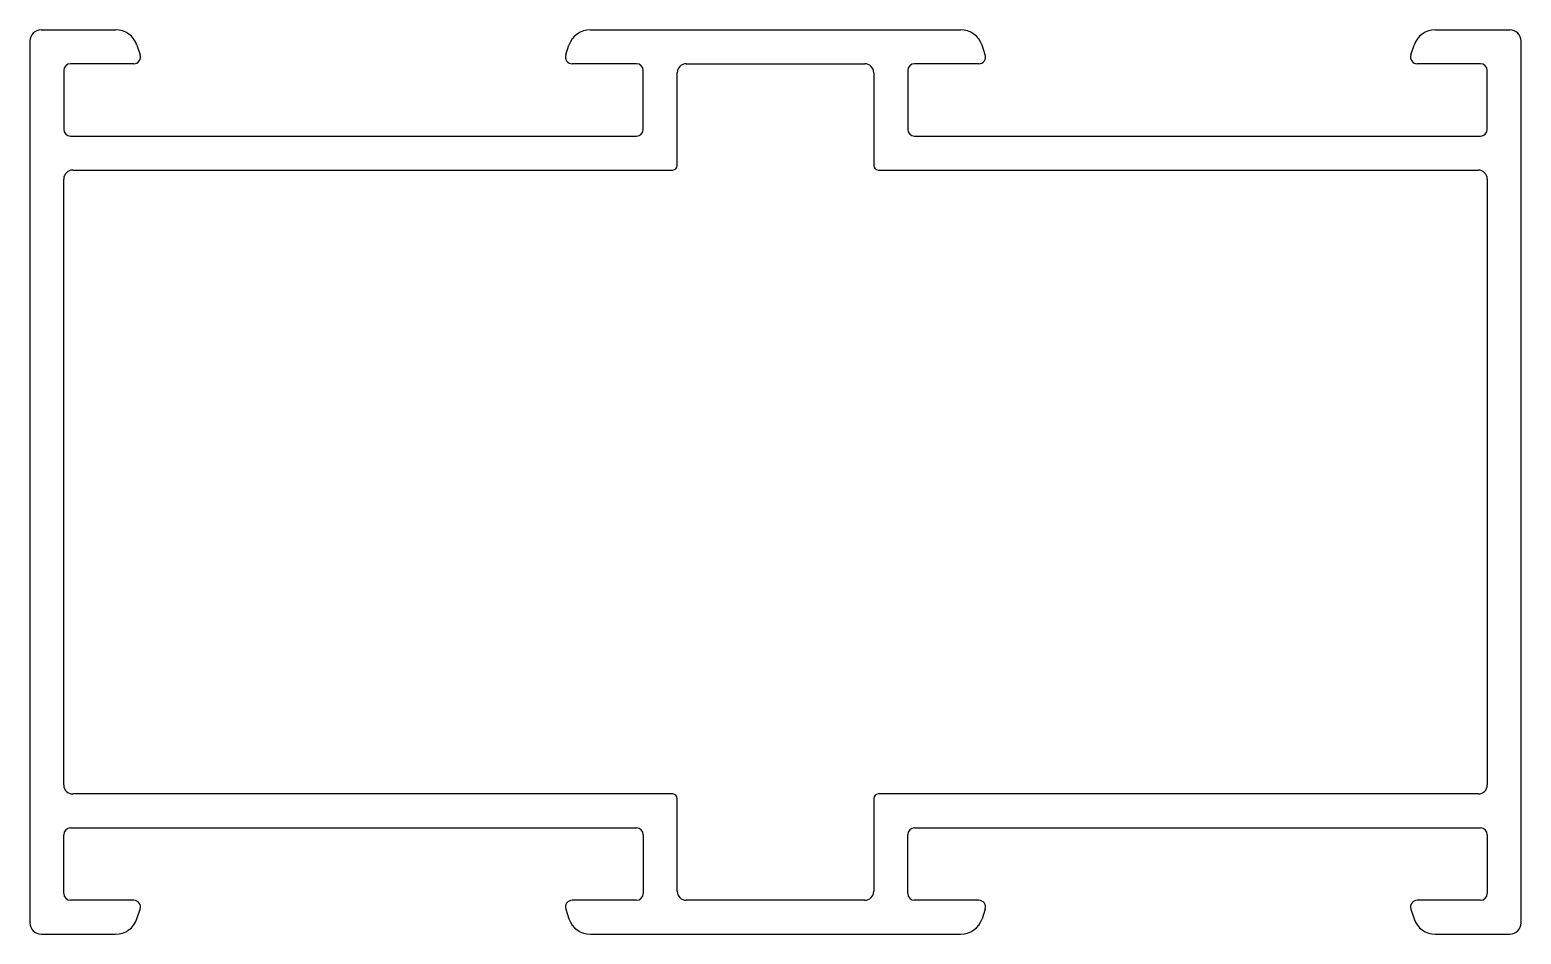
# Model space of a CAD drawing. Extents: x 887.7 to 953.7, y 640.2 to 680.2.
import ezdxf

# ---------------------------------------------------------------- set-up
doc = ezdxf.new("R2010")
doc.units = 0
doc.layers.get('0').update_dxf_attribs({"linetype": 'CONTINUOUS'})

msp = doc.modelspace()

# ---------------------------------------------------------------- linework, layer by layer
for p, q in [((888.186, 680.177), (891.479, 680.177)), ((912.492, 680.177), (928.879, 680.177)), ((949.893, 680.177), (953.186, 680.177)), ((887.686, 679.677), (887.686, 640.677)), ((892.426, 679.498), (892.569, 679.073)), ((911.402, 679.073), (911.545, 679.498)), ((929.97, 679.073), (929.827, 679.498)), ((948.802, 679.073), (948.946, 679.498)), ((953.686, 640.677), (953.686, 679.677)), ((892.285, 678.677), (889.486, 678.677)), ((914.536, 678.677), (911.686, 678.677)), ((916.736, 678.677), (924.636, 678.677)), ((929.686, 678.677), (926.836, 678.677)), ((951.886, 678.677), (949.086, 678.677)), ((889.186, 678.377), (889.186, 675.777)), ((914.836, 675.777), (914.836, 678.377)), ((916.336, 674.177), (916.336, 678.277)), ((925.036, 678.277), (925.036, 674.177)), ((926.536, 678.377), (926.536, 675.777)), ((952.186, 675.777), (952.186, 678.377)), ((889.486, 675.477), (914.536, 675.477)), ((926.836, 675.477), (951.886, 675.477)), ((889.586, 673.977), (916.136, 673.977)), ((925.236, 673.977), (951.786, 673.977)), ((889.186, 646.777), (889.186, 673.577)), ((952.186, 673.577), (952.186, 646.777)), ((916.136, 646.377), (889.586, 646.377)), ((916.336, 642.077), (916.336, 646.177)), ((925.036, 646.177), (925.036, 642.077)), ((951.786, 646.377), (925.236, 646.377)), ((889.486, 644.877), (914.536, 644.877)), ((926.836, 644.877), (951.886, 644.877)), ((889.186, 641.977), (889.186, 644.577)), ((914.836, 644.577), (914.836, 641.977)), ((926.536, 641.977), (926.536, 644.577)), ((952.186, 644.577), (952.186, 641.977)), ((892.285, 641.677), (889.486, 641.677)), ((914.536, 641.677), (911.686, 641.677)), ((924.636, 641.677), (916.736, 641.677)), ((929.686, 641.677), (926.836, 641.677)), ((951.886, 641.677), (949.086, 641.677)), ((892.426, 640.857), (892.569, 641.281)), ((911.402, 641.281), (911.545, 640.857)), ((929.97, 641.281), (929.827, 640.857)), ((948.802, 641.281), (948.946, 640.857)), ((888.186, 640.177), (891.479, 640.177)), ((912.492, 640.177), (928.879, 640.177)), ((949.893, 640.177), (953.186, 640.177))]:
    msp.add_line(p, q)
for centre, radius, start, end in [((888.186, 679.677), 0.5, 90, 180), ((891.479, 679.177), 1, 18.68785, 90), ((912.492, 679.177), 1, 90, 161.31215), ((928.879, 679.177), 1, 18.68785, 90), ((949.893, 679.177), 1, 90, 161.31215), ((953.186, 679.677), 0.5, 0, 90), ((889.486, 678.377), 0.3, 90, 180), ((892.285, 678.977), 0.3, 270, 18.68785), ((911.686, 678.977), 0.3, 161.31215, 270), ((914.536, 678.377), 0.3, 0, 90), ((916.736, 678.277), 0.4, 90, 180), ((924.636, 678.277), 0.4, 0, 90), ((926.836, 678.377), 0.3, 90, 180), ((929.686, 678.977), 0.3, 270, 18.68785), ((949.086, 678.977), 0.3, 161.31215, 270), ((951.886, 678.377), 0.3, 0, 90), ((889.486, 675.777), 0.3, 180, 270), ((914.536, 675.777), 0.3, 270, 0), ((926.836, 675.777), 0.3, 180, 270), ((951.886, 675.777), 0.3, 270, 0), ((889.586, 673.577), 0.4, 90, 180), ((916.136, 674.177), 0.2, 270, 0), ((925.236, 674.177), 0.2, 180, 270), ((951.786, 673.577), 0.4, 0, 90), ((889.586, 646.777), 0.4, 180, 270), ((916.136, 646.177), 0.2, 0, 90), ((925.236, 646.177), 0.2, 90, 180), ((951.786, 646.777), 0.4, 270, 0), ((889.486, 644.577), 0.3, 90, 180), ((914.536, 644.577), 0.3, 0, 90), ((926.836, 644.577), 0.3, 90, 180), ((951.886, 644.577), 0.3, 0, 90), ((889.486, 641.977), 0.3, 180, 270), ((892.285, 641.377), 0.3, 341.31215, 90), ((911.686, 641.377), 0.3, 90, 198.68785), ((914.536, 641.977), 0.3, 270, 0), ((916.736, 642.077), 0.4, 180, 270), ((924.636, 642.077), 0.4, 270, 0), ((926.836, 641.977), 0.3, 180, 270), ((929.686, 641.377), 0.3, 341.31215, 90), ((949.086, 641.377), 0.3, 90, 198.68785), ((951.886, 641.977), 0.3, 270, 0), ((888.186, 640.677), 0.5, 180, 270), ((891.479, 641.177), 1, 270, 341.31215), ((912.492, 641.177), 1, 198.68785, 270), ((928.879, 641.177), 1, 270, 341.31215), ((949.893, 641.177), 1, 198.68785, 270), ((953.186, 640.677), 0.5, 270, 0)]:
    msp.add_arc(centre, radius, start, end)

doc.saveas('drawing.dxf')
